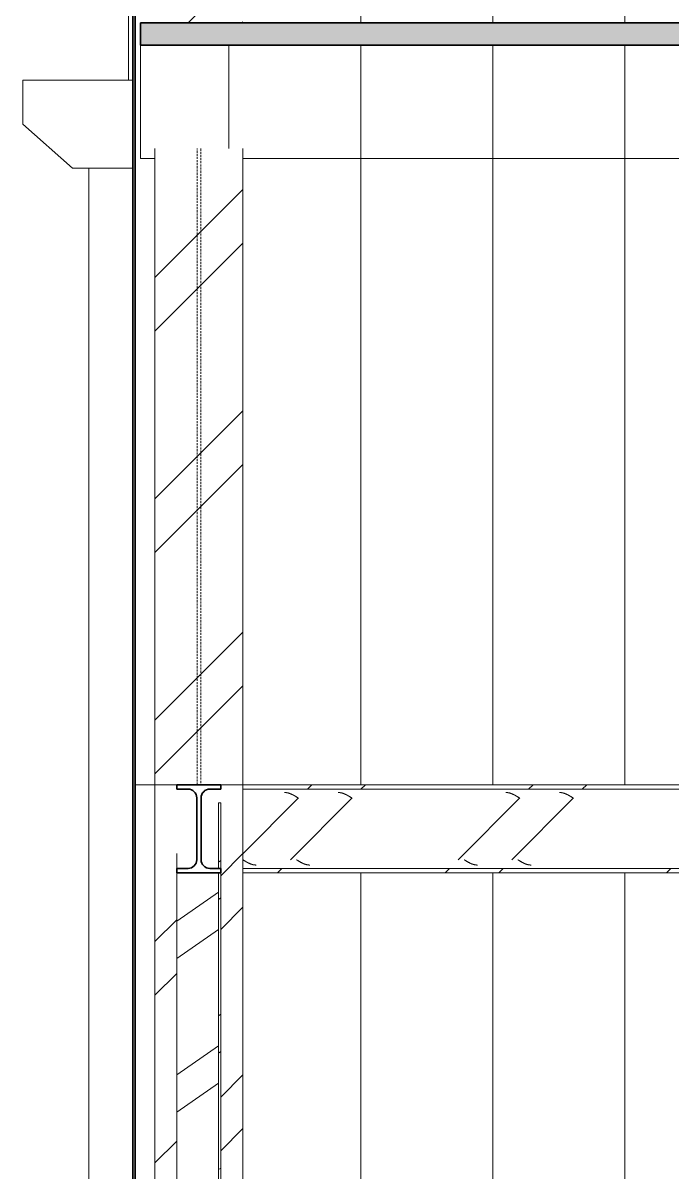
# Model space of a CAD drawing. Header units: centimetres. Extents: x 710 to 12582, y -437 to 1921.
# Drawn here: x 9448.1 to 9595.6, y 649.8 to 910.8 of the extents above; entities that cross this region are included whole.
import ezdxf

# ---------------------------------------------------------------- set-up
doc = ezdxf.new("R2010")
doc.units = ezdxf.units.CM
doc.linetypes.add('Oculto', pattern=[0.714375, 0.47625, -0.238125])
for name, color, linetype, lineweight in [('A-CLNG', 7, 'Continuous', 9), ('A-GENM', 7, 'Continuous', 9), ('A-ROOF', 7, 'Continuous', 9), ('A-ROOF-PATT', 7, 'Continuous', 35), ('A-WALL', 7, 'Continuous', 9), ('A-WALL-PATT', 7, 'Continuous', 35), ('S-BEAM', 7, 'Continuous', 9), ('S-COLS', 7, 'Continuous', 9)]:
    doc.layers.add(name, color=color, linetype=linetype, lineweight=lineweight)
pattern_1 = [(45, (-4995.467, 712), (-25.14472, 25.14472), []), (45, (-4995.467, 750.1), (-25.14472, 25.14472), [])]

# ---------------------------------------------------------------- blocks, each defined once
blk = doc.blocks.new('UC-Perfil universal-Pilar - 200 x 200-V20-Sección 5')
at = {"layer": 'S-COLS', "true_color": 0xc0c0c0}
h = blk.add_hatch(dxfattribs=at)
h.set_pattern_fill('FP_11', color=9, style=0, pattern_type=2)
h.set_pattern_definition(pattern_1)
h.paths.add_polyline_path([(-10332.24, 94), (-10332.24, 882.3), (-10352.24, 882.3), (-10352.24, 94)])
h.paths.add_polyline_path([(-10337.24, 105.82), (-10337.74, 105.82), (-10337.74, 113.1), (-10347.24, 113.1), (-10347.24, 366.54), (-10342.74, 366.54), (-10342.74, 375.88), (-10343.32, 377.28), (-10344.72, 377.86), (-10347.24, 377.86), (-10347.24, 378.86), (-10337.24, 378.86), (-10337.24, 377.86), (-10339.76, 377.86), (-10341.16, 377.28), (-10341.74, 375.88), (-10341.74, 366.54), (-10337.77, 366.54), (-10337.77, 373.81), (-10337.27, 373.81), (-10337.24, 125.57)])
h.paths.add_polyline_path([(-10337.27, 411.2), (-10337.74, 411.2), (-10337.74, 418.03), (-10347.24, 418.03), (-10347.27, 722.16), (-10342.74, 722.16), (-10342.74, 734.81), (-10343.32, 736.21), (-10344.72, 736.79), (-10347.24, 736.79), (-10347.24, 737.79), (-10337.24, 737.79), (-10337.27, 736.79), (-10339.76, 736.79), (-10341.16, 736.21), (-10341.74, 734.81), (-10341.74, 722.16), (-10337.77, 722.16), (-10337.77, 733.69), (-10337.27, 733.69), (-10337.24, 411.2)])
h.paths.add_polyline_path([(-10332.24, 910.84), (-10332.24, 933.53), (-10352.24, 933.53), (-10352.24, 910.84)])
at = {"layer": 'S-COLS'}
for p, q in [((-10352.24, 882.3), (-10352.24, 94)), ((-10332.24, 882.3), (-10332.24, 94))]:
    blk.add_line(p, q, dxfattribs=at)
at = {"layer": 'S-COLS', "linetype": 'Oculto'}
for p, q in [((-10342.63, 737.79), (-10342.63, 882.3)), ((-10341.84, 882.3), (-10341.84, 737.79))]:
    blk.add_line(p, q, dxfattribs=at)
blk = doc.blocks.new('M_W Shapes - 150 x 200-V30-Sección 5')
at = {"layer": 'S-BEAM', "true_color": 0xc0c0c0}
h = blk.add_hatch(dxfattribs=at)
h.set_pattern_fill('FP_11', color=9, style=0, pattern_type=2)
h.set_pattern_definition(pattern_1)
h.paths.add_polyline_path([(-10337.24, 717.79), (-10337.24, 718.79), (-10339.76, 718.79), (-10341.16, 719.37), (-10341.74, 720.77), (-10341.74, 734.81), (-10341.16, 736.21), (-10339.76, 736.79), (-10337.24, 736.79), (-10337.24, 737.79), (-10347.24, 737.79), (-10347.24, 736.79), (-10344.72, 736.79), (-10343.32, 736.21), (-10342.74, 734.81), (-10342.74, 720.77), (-10343.32, 719.37), (-10344.72, 718.79), (-10347.24, 718.79), (-10347.24, 717.79), (-10337.41, 717.79)])
at = {"layer": 'S-BEAM', "lineweight": 35}
for p, q in [((-10337.24, 737.79), (-10347.24, 737.79)), ((-10347.24, 737.79), (-10347.24, 736.79)), ((-10347.24, 736.79), (-10344.72, 736.79)), ((-10339.76, 736.79), (-10337.24, 736.79)), ((-10337.24, 736.79), (-10337.24, 737.79)), ((-10342.74, 734.81), (-10342.74, 720.77)), ((-10341.74, 720.77), (-10341.74, 734.81)), ((-10344.72, 718.79), (-10347.24, 718.79)), ((-10347.24, 718.79), (-10347.24, 717.79)), ((-10337.24, 718.79), (-10339.76, 718.79)), ((-10337.24, 717.79), (-10337.24, 718.79)), ((-10347.24, 717.79), (-10337.24, 717.79))]:
    blk.add_line(p, q, dxfattribs=at)
for centre, start, end in [((-10344.72, 734.81), 0, 90), ((-10339.76, 734.81), 90, 180), ((-10344.72, 720.77), 270, 0), ((-10339.76, 720.77), 180, 270)]:
    blk.add_arc(centre, 1.98, start, end, dxfattribs=at)
blk = doc.blocks.new('FP_32-Sección 5')
at = {"layer": 'S-BEAM', "color": 9, "true_color": 0xc0c0c0}
for p, q in [((-10322.79, 736.04), (-10322.75, 736.04)), ((-10322.75, 736.04), (-10322.7, 736.04)), ((-10322.7, 736.04), (-10322.65, 736.03)), ((-10322.65, 736.03), (-10322.6, 736.03)), ((-10322.6, 736.03), (-10322.55, 736.03)), ((-10322.55, 736.03), (-10322.5, 736.02)), ((-10322.5, 736.02), (-10322.45, 736.02)), ((-10322.45, 736.02), (-10322.4, 736.01)), ((-10322.4, 736.01), (-10322.36, 736)), ((-10322.36, 736), (-10322.31, 735.99)), ((-10322.31, 735.99), (-10322.26, 735.99)), ((-10322.26, 735.99), (-10322.21, 735.98)), ((-10322.21, 735.98), (-10322.16, 735.97)), ((-10322.16, 735.97), (-10322.11, 735.96)), ((-10322.11, 735.96), (-10322.06, 735.95)), ((-10322.06, 735.95), (-10322.02, 735.93)), ((-10322.02, 735.93), (-10321.97, 735.92)), ((-10321.97, 735.92), (-10321.92, 735.91)), ((-10321.92, 735.91), (-10321.87, 735.89)), ((-10321.87, 735.89), (-10321.82, 735.88)), ((-10321.82, 735.88), (-10321.77, 735.86)), ((-10321.77, 735.86), (-10321.72, 735.85)), ((-10321.72, 735.85), (-10321.68, 735.83)), ((-10321.68, 735.83), (-10321.63, 735.81)), ((-10321.63, 735.81), (-10321.58, 735.8)), ((-10321.58, 735.8), (-10321.53, 735.78)), ((-10321.53, 735.78), (-10321.48, 735.76)), ((-10321.48, 735.76), (-10321.43, 735.74)), ((-10321.43, 735.74), (-10321.38, 735.72)), ((-10321.38, 735.72), (-10321.34, 735.7)), ((-10321.34, 735.7), (-10321.29, 735.68)), ((-10321.29, 735.68), (-10321.24, 735.66)), ((-10321.24, 735.66), (-10321.19, 735.64)), ((-10321.19, 735.64), (-10321.14, 735.61)), ((-10321.14, 735.61), (-10321.09, 735.59)), ((-10321.09, 735.59), (-10321.04, 735.57)), ((-10321.04, 735.57), (-10321, 735.54)), ((-10321, 735.54), (-10320.95, 735.52)), ((-10320.95, 735.52), (-10320.9, 735.49)), ((-10320.9, 735.49), (-10320.85, 735.47)), ((-10320.85, 735.47), (-10320.8, 735.44)), ((-10320.8, 735.44), (-10320.75, 735.42)), ((-10320.75, 735.42), (-10320.7, 735.39)), ((-10320.7, 735.39), (-10320.66, 735.36)), ((-10320.66, 735.36), (-10320.61, 735.34)), ((-10320.61, 735.34), (-10320.56, 735.31)), ((-10320.56, 735.31), (-10320.51, 735.28)), ((-10320.51, 735.28), (-10320.46, 735.25)), ((-10320.46, 735.25), (-10320.41, 735.22)), ((-10320.41, 735.22), (-10320.36, 735.2)), ((-10320.36, 735.2), (-10320.32, 735.17)), ((-10320.32, 735.17), (-10320.27, 735.14)), ((-10320.27, 735.14), (-10320.22, 735.11)), ((-10320.22, 735.11), (-10320.17, 735.08)), ((-10320.17, 735.08), (-10320.12, 735.05)), ((-10320.12, 735.05), (-10320.07, 735.02)), ((-10320.07, 735.02), (-10320.02, 734.99)), ((-10320.02, 734.99), (-10319.98, 734.96)), ((-10319.98, 734.96), (-10319.93, 734.93)), ((-10319.93, 734.93), (-10319.88, 734.9)), ((-10319.88, 734.9), (-10319.83, 734.87)), ((-10319.83, 734.87), (-10319.78, 734.84)), ((-10319.78, 734.84), (-10319.73, 734.81)), ((-10310.6, 736.04), (-10310.56, 736.04)), ((-10310.56, 736.04), (-10310.51, 736.04)), ((-10310.51, 736.04), (-10310.46, 736.03)), ((-10310.46, 736.03), (-10310.41, 736.03)), ((-10310.41, 736.03), (-10310.36, 736.03)), ((-10310.36, 736.03), (-10310.31, 736.02)), ((-10310.31, 736.02), (-10310.26, 736.02)), ((-10310.26, 736.02), (-10310.22, 736.01)), ((-10310.22, 736.01), (-10310.17, 736)), ((-10310.17, 736), (-10310.12, 735.99)), ((-10310.12, 735.99), (-10310.07, 735.99)), ((-10310.07, 735.99), (-10310.02, 735.98)), ((-10310.02, 735.98), (-10309.97, 735.97)), ((-10309.97, 735.97), (-10309.92, 735.96)), ((-10309.92, 735.96), (-10309.88, 735.95)), ((-10309.88, 735.95), (-10309.83, 735.93)), ((-10309.83, 735.93), (-10309.78, 735.92)), ((-10309.78, 735.92), (-10309.73, 735.91)), ((-10309.73, 735.91), (-10309.68, 735.89)), ((-10309.68, 735.89), (-10309.63, 735.88)), ((-10309.63, 735.88), (-10309.58, 735.86)), ((-10309.58, 735.86), (-10309.54, 735.85)), ((-10309.54, 735.85), (-10309.49, 735.83)), ((-10309.49, 735.83), (-10309.44, 735.81)), ((-10309.44, 735.81), (-10309.39, 735.8)), ((-10309.39, 735.8), (-10309.34, 735.78)), ((-10309.34, 735.78), (-10309.29, 735.76)), ((-10309.29, 735.76), (-10309.24, 735.74)), ((-10309.24, 735.74), (-10309.2, 735.72)), ((-10309.2, 735.72), (-10309.15, 735.7)), ((-10309.15, 735.7), (-10309.1, 735.68)), ((-10309.1, 735.68), (-10309.05, 735.66)), ((-10309.05, 735.66), (-10309, 735.64)), ((-10309, 735.64), (-10308.95, 735.61)), ((-10308.95, 735.61), (-10308.9, 735.59)), ((-10308.9, 735.59), (-10308.85, 735.57)), ((-10308.85, 735.57), (-10308.81, 735.54)), ((-10308.81, 735.54), (-10308.76, 735.52)), ((-10308.76, 735.52), (-10308.71, 735.49)), ((-10308.71, 735.49), (-10308.66, 735.47)), ((-10308.66, 735.47), (-10308.61, 735.44)), ((-10308.61, 735.44), (-10308.56, 735.42)), ((-10308.56, 735.42), (-10308.51, 735.39)), ((-10308.51, 735.39), (-10308.47, 735.36)), ((-10308.47, 735.36), (-10308.42, 735.34)), ((-10308.42, 735.34), (-10308.37, 735.31)), ((-10308.37, 735.31), (-10308.32, 735.28)), ((-10308.32, 735.28), (-10308.27, 735.25)), ((-10308.27, 735.25), (-10308.22, 735.22)), ((-10308.22, 735.22), (-10308.17, 735.2)), ((-10308.17, 735.2), (-10308.13, 735.17)), ((-10308.13, 735.17), (-10308.08, 735.14)), ((-10308.08, 735.14), (-10308.03, 735.11)), ((-10308.03, 735.11), (-10307.98, 735.08)), ((-10307.98, 735.08), (-10307.93, 735.05)), ((-10307.93, 735.05), (-10307.88, 735.02)), ((-10307.88, 735.02), (-10307.83, 734.99)), ((-10307.83, 734.99), (-10307.79, 734.96)), ((-10307.79, 734.96), (-10307.74, 734.93)), ((-10307.74, 734.93), (-10307.69, 734.9)), ((-10307.69, 734.9), (-10307.64, 734.87)), ((-10307.64, 734.87), (-10307.59, 734.84)), ((-10307.59, 734.84), (-10307.54, 734.81)), ((-10272.5, 736.04), (-10272.46, 736.04)), ((-10272.46, 736.04), (-10272.41, 736.04)), ((-10272.41, 736.04), (-10272.36, 736.03)), ((-10272.36, 736.03), (-10272.31, 736.03)), ((-10272.31, 736.03), (-10272.26, 736.03)), ((-10272.26, 736.03), (-10272.21, 736.02)), ((-10272.21, 736.02), (-10272.16, 736.02)), ((-10272.16, 736.02), (-10272.12, 736.01)), ((-10272.12, 736.01), (-10272.07, 736)), ((-10272.07, 736), (-10272.02, 735.99)), ((-10272.02, 735.99), (-10271.97, 735.99)), ((-10271.97, 735.99), (-10271.92, 735.98)), ((-10271.92, 735.98), (-10271.87, 735.97)), ((-10271.87, 735.97), (-10271.82, 735.96)), ((-10271.82, 735.96), (-10271.78, 735.95)), ((-10271.78, 735.95), (-10271.73, 735.93)), ((-10271.73, 735.93), (-10271.68, 735.92)), ((-10271.68, 735.92), (-10271.63, 735.91)), ((-10271.63, 735.91), (-10271.58, 735.89)), ((-10271.58, 735.89), (-10271.53, 735.88)), ((-10271.53, 735.88), (-10271.48, 735.86)), ((-10271.48, 735.86), (-10271.44, 735.85)), ((-10271.44, 735.85), (-10271.39, 735.83)), ((-10271.39, 735.83), (-10271.34, 735.81)), ((-10271.34, 735.81), (-10271.29, 735.8)), ((-10271.29, 735.8), (-10271.24, 735.78)), ((-10271.24, 735.78), (-10271.19, 735.76)), ((-10271.19, 735.76), (-10271.14, 735.74)), ((-10271.14, 735.74), (-10271.1, 735.72)), ((-10271.1, 735.72), (-10271.05, 735.7)), ((-10271.05, 735.7), (-10271, 735.68)), ((-10271, 735.68), (-10270.95, 735.66)), ((-10270.95, 735.66), (-10270.9, 735.64)), ((-10270.9, 735.64), (-10270.85, 735.61)), ((-10270.85, 735.61), (-10270.8, 735.59)), ((-10270.8, 735.59), (-10270.75, 735.57)), ((-10270.75, 735.57), (-10270.71, 735.54)), ((-10270.71, 735.54), (-10270.66, 735.52)), ((-10270.66, 735.52), (-10270.61, 735.49)), ((-10270.61, 735.49), (-10270.56, 735.47)), ((-10270.56, 735.47), (-10270.51, 735.44)), ((-10270.51, 735.44), (-10270.46, 735.42)), ((-10270.46, 735.42), (-10270.41, 735.39)), ((-10270.41, 735.39), (-10270.37, 735.36)), ((-10270.37, 735.36), (-10270.32, 735.34)), ((-10270.32, 735.34), (-10270.27, 735.31)), ((-10270.27, 735.31), (-10270.22, 735.28)), ((-10270.22, 735.28), (-10270.17, 735.25)), ((-10270.17, 735.25), (-10270.12, 735.22)), ((-10270.12, 735.22), (-10270.07, 735.2)), ((-10270.07, 735.2), (-10270.03, 735.17)), ((-10270.03, 735.17), (-10269.98, 735.14)), ((-10269.98, 735.14), (-10269.93, 735.11)), ((-10269.93, 735.11), (-10269.88, 735.08)), ((-10269.88, 735.08), (-10269.83, 735.05)), ((-10269.83, 735.05), (-10269.78, 735.02)), ((-10269.78, 735.02), (-10269.73, 734.99)), ((-10269.73, 734.99), (-10269.69, 734.96)), ((-10269.69, 734.96), (-10269.64, 734.93)), ((-10269.64, 734.93), (-10269.59, 734.9)), ((-10269.59, 734.9), (-10269.54, 734.87)), ((-10269.54, 734.87), (-10269.49, 734.84)), ((-10269.49, 734.84), (-10269.44, 734.81)), ((-10260.31, 736.04), (-10260.27, 736.04)), ((-10260.27, 736.04), (-10260.22, 736.04)), ((-10260.22, 736.04), (-10260.17, 736.03)), ((-10260.17, 736.03), (-10260.12, 736.03)), ((-10260.12, 736.03), (-10260.07, 736.03)), ((-10260.07, 736.03), (-10260.02, 736.02)), ((-10260.02, 736.02), (-10259.97, 736.02)), ((-10259.97, 736.02), (-10259.93, 736.01)), ((-10259.93, 736.01), (-10259.88, 736)), ((-10259.88, 736), (-10259.83, 735.99)), ((-10259.83, 735.99), (-10259.78, 735.99)), ((-10259.78, 735.99), (-10259.73, 735.98)), ((-10259.73, 735.98), (-10259.68, 735.97)), ((-10259.68, 735.97), (-10259.63, 735.96)), ((-10259.63, 735.96), (-10259.59, 735.95)), ((-10259.59, 735.95), (-10259.54, 735.93)), ((-10259.54, 735.93), (-10259.49, 735.92)), ((-10259.49, 735.92), (-10259.44, 735.91)), ((-10259.44, 735.91), (-10259.39, 735.89)), ((-10259.39, 735.89), (-10259.34, 735.88)), ((-10259.34, 735.88), (-10259.29, 735.86)), ((-10259.29, 735.86), (-10259.25, 735.85)), ((-10259.25, 735.85), (-10259.2, 735.83)), ((-10259.2, 735.83), (-10259.15, 735.81)), ((-10259.15, 735.81), (-10259.1, 735.8)), ((-10259.1, 735.8), (-10259.05, 735.78)), ((-10259.05, 735.78), (-10259, 735.76)), ((-10259, 735.76), (-10258.95, 735.74)), ((-10258.95, 735.74), (-10258.91, 735.72)), ((-10258.91, 735.72), (-10258.86, 735.7)), ((-10258.86, 735.7), (-10258.81, 735.68)), ((-10258.81, 735.68), (-10258.76, 735.66)), ((-10258.76, 735.66), (-10258.71, 735.64)), ((-10258.71, 735.64), (-10258.66, 735.61)), ((-10258.66, 735.61), (-10258.61, 735.59)), ((-10258.61, 735.59), (-10258.57, 735.57)), ((-10258.57, 735.57), (-10258.52, 735.54)), ((-10258.52, 735.54), (-10258.47, 735.52)), ((-10258.47, 735.52), (-10258.42, 735.49)), ((-10258.42, 735.49), (-10258.37, 735.47)), ((-10258.37, 735.47), (-10258.32, 735.44)), ((-10258.32, 735.44), (-10258.27, 735.42)), ((-10258.27, 735.42), (-10258.23, 735.39)), ((-10258.23, 735.39), (-10258.18, 735.36)), ((-10258.18, 735.36), (-10258.13, 735.34)), ((-10258.13, 735.34), (-10258.08, 735.31)), ((-10258.08, 735.31), (-10258.03, 735.28)), ((-10258.03, 735.28), (-10257.98, 735.25)), ((-10257.98, 735.25), (-10257.93, 735.22)), ((-10257.93, 735.22), (-10257.89, 735.2)), ((-10257.89, 735.2), (-10257.84, 735.17)), ((-10257.84, 735.17), (-10257.79, 735.14)), ((-10257.79, 735.14), (-10257.74, 735.11)), ((-10257.74, 735.11), (-10257.69, 735.08)), ((-10257.69, 735.08), (-10257.64, 735.05)), ((-10257.64, 735.05), (-10257.59, 735.02)), ((-10257.59, 735.02), (-10257.54, 734.99)), ((-10257.54, 734.99), (-10257.5, 734.96)), ((-10257.5, 734.96), (-10257.45, 734.93)), ((-10257.45, 734.93), (-10257.4, 734.9)), ((-10257.4, 734.9), (-10257.35, 734.87)), ((-10257.35, 734.87), (-10257.3, 734.84)), ((-10257.3, 734.84), (-10257.25, 734.81))]:
    blk.add_line(p, q, dxfattribs=at)
blk = doc.blocks.new('FP_33-Sección 5')
at = {"layer": 'S-BEAM', "color": 9, "true_color": 0xc0c0c0}
for p, q in [((-10332.23, 720.73), (-10332.18, 720.7)), ((-10332.18, 720.7), (-10332.14, 720.67)), ((-10332.14, 720.67), (-10332.09, 720.64)), ((-10332.09, 720.64), (-10332.04, 720.61)), ((-10332.04, 720.61), (-10331.99, 720.58)), ((-10331.99, 720.58), (-10331.94, 720.55)), ((-10331.94, 720.55), (-10331.89, 720.52)), ((-10331.89, 720.52), (-10331.84, 720.49)), ((-10331.84, 720.49), (-10331.8, 720.47)), ((-10331.8, 720.47), (-10331.75, 720.44)), ((-10320.1, 720.77), (-10320.05, 720.74)), ((-10320.05, 720.74), (-10320.01, 720.71)), ((-10320.01, 720.71), (-10319.96, 720.68)), ((-10319.96, 720.68), (-10319.91, 720.65)), ((-10319.91, 720.65), (-10319.86, 720.62)), ((-10319.86, 720.62), (-10319.81, 720.59)), ((-10319.81, 720.59), (-10319.76, 720.56)), ((-10319.76, 720.56), (-10319.71, 720.53)), ((-10319.71, 720.53), (-10319.67, 720.5)), ((-10319.67, 720.5), (-10319.62, 720.47)), ((-10319.62, 720.47), (-10319.57, 720.44)), ((-10282, 720.77), (-10281.95, 720.74)), ((-10281.95, 720.74), (-10281.91, 720.71)), ((-10281.91, 720.71), (-10281.86, 720.68)), ((-10281.86, 720.68), (-10281.81, 720.65)), ((-10281.81, 720.65), (-10281.76, 720.62)), ((-10281.76, 720.62), (-10281.71, 720.59)), ((-10281.71, 720.59), (-10281.66, 720.56)), ((-10281.66, 720.56), (-10281.61, 720.53)), ((-10281.61, 720.53), (-10281.57, 720.5)), ((-10281.57, 720.5), (-10281.52, 720.47)), ((-10281.52, 720.47), (-10281.47, 720.44)), ((-10269.81, 720.77), (-10269.77, 720.74)), ((-10269.77, 720.74), (-10269.72, 720.71)), ((-10269.72, 720.71), (-10269.67, 720.68)), ((-10269.67, 720.68), (-10269.62, 720.65)), ((-10269.62, 720.65), (-10269.57, 720.62)), ((-10269.57, 720.62), (-10269.52, 720.59)), ((-10269.52, 720.59), (-10269.47, 720.56)), ((-10269.47, 720.56), (-10269.42, 720.53)), ((-10269.42, 720.53), (-10269.38, 720.5)), ((-10269.38, 720.5), (-10269.33, 720.47)), ((-10269.33, 720.47), (-10269.28, 720.44)), ((-10331.75, 720.44), (-10331.7, 720.41)), ((-10331.7, 720.41), (-10331.65, 720.38)), ((-10331.65, 720.38), (-10331.6, 720.35)), ((-10331.6, 720.35), (-10331.55, 720.32)), ((-10331.55, 720.32), (-10331.51, 720.3)), ((-10331.51, 720.3), (-10331.46, 720.27)), ((-10331.46, 720.27), (-10331.41, 720.24)), ((-10331.41, 720.24), (-10331.36, 720.21)), ((-10331.36, 720.21), (-10331.31, 720.19)), ((-10331.31, 720.19), (-10331.26, 720.16)), ((-10331.26, 720.16), (-10331.22, 720.13)), ((-10331.22, 720.13), (-10331.17, 720.11)), ((-10331.17, 720.11), (-10331.12, 720.08)), ((-10331.12, 720.08), (-10331.07, 720.06)), ((-10331.07, 720.06), (-10331.02, 720.04)), ((-10331.02, 720.04), (-10330.97, 720.01)), ((-10330.97, 720.01), (-10330.92, 719.99)), ((-10330.92, 719.99), (-10330.88, 719.96)), ((-10330.88, 719.96), (-10330.83, 719.94)), ((-10330.83, 719.94), (-10330.78, 719.92)), ((-10330.78, 719.92), (-10330.73, 719.9)), ((-10330.73, 719.9), (-10330.68, 719.88)), ((-10330.68, 719.88), (-10330.63, 719.86)), ((-10330.63, 719.86), (-10330.59, 719.84)), ((-10330.59, 719.84), (-10330.54, 719.82)), ((-10330.54, 719.82), (-10330.49, 719.8)), ((-10330.49, 719.8), (-10330.44, 719.78)), ((-10330.44, 719.78), (-10330.39, 719.76)), ((-10330.39, 719.76), (-10330.34, 719.75)), ((-10330.34, 719.75), (-10330.3, 719.73)), ((-10330.3, 719.73), (-10330.25, 719.72)), ((-10330.25, 719.72), (-10330.2, 719.7)), ((-10330.2, 719.7), (-10330.15, 719.69)), ((-10330.15, 719.69), (-10330.1, 719.67)), ((-10330.1, 719.67), (-10330.05, 719.66)), ((-10330.05, 719.66), (-10330.01, 719.65)), ((-10330.01, 719.65), (-10329.96, 719.63)), ((-10329.96, 719.63), (-10329.91, 719.62)), ((-10329.91, 719.62), (-10329.86, 719.61)), ((-10329.86, 719.61), (-10329.81, 719.6)), ((-10329.81, 719.6), (-10329.76, 719.59)), ((-10329.76, 719.59), (-10329.71, 719.59)), ((-10329.71, 719.59), (-10329.67, 719.58)), ((-10329.67, 719.58), (-10329.62, 719.57)), ((-10329.62, 719.57), (-10329.57, 719.57)), ((-10329.57, 719.57), (-10329.52, 719.56)), ((-10329.52, 719.56), (-10329.47, 719.56)), ((-10329.47, 719.56), (-10329.42, 719.55)), ((-10329.42, 719.55), (-10329.38, 719.55)), ((-10329.38, 719.55), (-10329.33, 719.55)), ((-10329.33, 719.55), (-10329.28, 719.54)), ((-10329.28, 719.54), (-10329.23, 719.54)), ((-10319.57, 720.44), (-10319.52, 720.41)), ((-10319.52, 720.41), (-10319.47, 720.39)), ((-10319.47, 720.39), (-10319.42, 720.36)), ((-10319.42, 720.36), (-10319.37, 720.33)), ((-10319.37, 720.33), (-10319.33, 720.3)), ((-10319.33, 720.3), (-10319.28, 720.27)), ((-10319.28, 720.27), (-10319.23, 720.25)), ((-10319.23, 720.25), (-10319.18, 720.22)), ((-10319.18, 720.22), (-10319.13, 720.19)), ((-10319.13, 720.19), (-10319.08, 720.16)), ((-10319.08, 720.16), (-10319.03, 720.14)), ((-10319.03, 720.14), (-10318.99, 720.11)), ((-10318.99, 720.11), (-10318.94, 720.09)), ((-10318.94, 720.09), (-10318.89, 720.06)), ((-10318.89, 720.06), (-10318.84, 720.04)), ((-10318.84, 720.04), (-10318.79, 720.01)), ((-10318.79, 720.01), (-10318.74, 719.99)), ((-10318.74, 719.99), (-10318.69, 719.97)), ((-10318.69, 719.97), (-10318.65, 719.95)), ((-10318.65, 719.95), (-10318.6, 719.92)), ((-10318.6, 719.92), (-10318.55, 719.9)), ((-10318.55, 719.9), (-10318.5, 719.88)), ((-10318.5, 719.88), (-10318.45, 719.86)), ((-10318.45, 719.86), (-10318.4, 719.84)), ((-10318.4, 719.84), (-10318.35, 719.82)), ((-10318.35, 719.82), (-10318.3, 719.8)), ((-10318.3, 719.8), (-10318.26, 719.78)), ((-10318.26, 719.78), (-10318.21, 719.77)), ((-10318.21, 719.77), (-10318.16, 719.75)), ((-10318.16, 719.75), (-10318.11, 719.73)), ((-10318.11, 719.73), (-10318.06, 719.72)), ((-10318.06, 719.72), (-10318.01, 719.7)), ((-10318.01, 719.7), (-10317.96, 719.69)), ((-10317.96, 719.69), (-10317.92, 719.67)), ((-10317.92, 719.67), (-10317.87, 719.66)), ((-10317.87, 719.66), (-10317.82, 719.65)), ((-10317.82, 719.65), (-10317.77, 719.64)), ((-10317.77, 719.64), (-10317.72, 719.62)), ((-10317.72, 719.62), (-10317.67, 719.61)), ((-10317.67, 719.61), (-10317.62, 719.6)), ((-10317.62, 719.6), (-10317.58, 719.59)), ((-10317.58, 719.59), (-10317.53, 719.59)), ((-10317.53, 719.59), (-10317.48, 719.58)), ((-10317.48, 719.58), (-10317.43, 719.57)), ((-10317.43, 719.57), (-10317.38, 719.57)), ((-10317.38, 719.57), (-10317.33, 719.56)), ((-10317.33, 719.56), (-10317.28, 719.56)), ((-10317.28, 719.56), (-10317.24, 719.55)), ((-10317.24, 719.55), (-10317.19, 719.55)), ((-10317.19, 719.55), (-10317.14, 719.55)), ((-10317.14, 719.55), (-10317.09, 719.54)), ((-10317.09, 719.54), (-10317.04, 719.54)), ((-10281.47, 720.44), (-10281.42, 720.41)), ((-10281.42, 720.41), (-10281.37, 720.39)), ((-10281.37, 720.39), (-10281.32, 720.36)), ((-10281.32, 720.36), (-10281.27, 720.33)), ((-10281.27, 720.33), (-10281.23, 720.3)), ((-10281.23, 720.3), (-10281.18, 720.27)), ((-10281.18, 720.27), (-10281.13, 720.25)), ((-10281.13, 720.25), (-10281.08, 720.22)), ((-10281.08, 720.22), (-10281.03, 720.19)), ((-10281.03, 720.19), (-10280.98, 720.16)), ((-10280.98, 720.16), (-10280.93, 720.14)), ((-10280.93, 720.14), (-10280.89, 720.11)), ((-10280.89, 720.11), (-10280.84, 720.09)), ((-10280.84, 720.09), (-10280.79, 720.06)), ((-10280.79, 720.06), (-10280.74, 720.04)), ((-10280.74, 720.04), (-10280.69, 720.01)), ((-10280.69, 720.01), (-10280.64, 719.99)), ((-10280.64, 719.99), (-10280.59, 719.97)), ((-10280.59, 719.97), (-10280.55, 719.95)), ((-10280.55, 719.95), (-10280.5, 719.92)), ((-10280.5, 719.92), (-10280.45, 719.9)), ((-10280.45, 719.9), (-10280.4, 719.88)), ((-10280.4, 719.88), (-10280.35, 719.86)), ((-10280.35, 719.86), (-10280.3, 719.84)), ((-10280.3, 719.84), (-10280.25, 719.82)), ((-10280.25, 719.82), (-10280.2, 719.8)), ((-10280.2, 719.8), (-10280.16, 719.78)), ((-10280.16, 719.78), (-10280.11, 719.77)), ((-10280.11, 719.77), (-10280.06, 719.75)), ((-10280.06, 719.75), (-10280.01, 719.73)), ((-10280.01, 719.73), (-10279.96, 719.72)), ((-10279.96, 719.72), (-10279.91, 719.7)), ((-10279.91, 719.7), (-10279.86, 719.69)), ((-10279.86, 719.69), (-10279.82, 719.67)), ((-10279.82, 719.67), (-10279.77, 719.66)), ((-10279.77, 719.66), (-10279.72, 719.65)), ((-10279.72, 719.65), (-10279.67, 719.64)), ((-10279.67, 719.64), (-10279.62, 719.62)), ((-10279.62, 719.62), (-10279.57, 719.61)), ((-10279.57, 719.61), (-10279.52, 719.6)), ((-10279.52, 719.6), (-10279.48, 719.59)), ((-10279.48, 719.59), (-10279.43, 719.59)), ((-10279.43, 719.59), (-10279.38, 719.58)), ((-10279.38, 719.58), (-10279.33, 719.57)), ((-10279.33, 719.57), (-10279.28, 719.57)), ((-10279.28, 719.57), (-10279.23, 719.56)), ((-10279.23, 719.56), (-10279.18, 719.56)), ((-10279.18, 719.56), (-10279.14, 719.55)), ((-10279.14, 719.55), (-10279.09, 719.55)), ((-10279.09, 719.55), (-10279.04, 719.55)), ((-10279.04, 719.55), (-10278.99, 719.54)), ((-10278.99, 719.54), (-10278.94, 719.54)), ((-10269.28, 720.44), (-10269.23, 720.41)), ((-10269.23, 720.41), (-10269.18, 720.39)), ((-10269.18, 720.39), (-10269.13, 720.36)), ((-10269.13, 720.36), (-10269.08, 720.33)), ((-10269.08, 720.33), (-10269.04, 720.3)), ((-10269.04, 720.3), (-10268.99, 720.27)), ((-10268.99, 720.27), (-10268.94, 720.25)), ((-10268.94, 720.25), (-10268.89, 720.22)), ((-10268.89, 720.22), (-10268.84, 720.19)), ((-10268.84, 720.19), (-10268.79, 720.16)), ((-10268.79, 720.16), (-10268.74, 720.14)), ((-10268.74, 720.14), (-10268.7, 720.11)), ((-10268.7, 720.11), (-10268.65, 720.09)), ((-10268.65, 720.09), (-10268.6, 720.06)), ((-10268.6, 720.06), (-10268.55, 720.04)), ((-10268.55, 720.04), (-10268.5, 720.01)), ((-10268.5, 720.01), (-10268.45, 719.99)), ((-10268.45, 719.99), (-10268.4, 719.97)), ((-10268.4, 719.97), (-10268.36, 719.95)), ((-10268.36, 719.95), (-10268.31, 719.92)), ((-10268.31, 719.92), (-10268.26, 719.9)), ((-10268.26, 719.9), (-10268.21, 719.88)), ((-10268.21, 719.88), (-10268.16, 719.86)), ((-10268.16, 719.86), (-10268.11, 719.84)), ((-10268.11, 719.84), (-10268.06, 719.82)), ((-10268.06, 719.82), (-10268.02, 719.8)), ((-10268.02, 719.8), (-10267.97, 719.78)), ((-10267.97, 719.78), (-10267.92, 719.77)), ((-10267.92, 719.77), (-10267.87, 719.75)), ((-10267.87, 719.75), (-10267.82, 719.73)), ((-10267.82, 719.73), (-10267.77, 719.72)), ((-10267.77, 719.72), (-10267.72, 719.7)), ((-10267.72, 719.7), (-10267.68, 719.69)), ((-10267.68, 719.69), (-10267.63, 719.67)), ((-10267.63, 719.67), (-10267.58, 719.66)), ((-10267.58, 719.66), (-10267.53, 719.65)), ((-10267.53, 719.65), (-10267.48, 719.64)), ((-10267.48, 719.64), (-10267.43, 719.62)), ((-10267.43, 719.62), (-10267.38, 719.61)), ((-10267.38, 719.61), (-10267.34, 719.6)), ((-10267.34, 719.6), (-10267.29, 719.59)), ((-10267.29, 719.59), (-10267.24, 719.59)), ((-10267.24, 719.59), (-10267.19, 719.58)), ((-10267.19, 719.58), (-10267.14, 719.57)), ((-10267.14, 719.57), (-10267.09, 719.57)), ((-10267.09, 719.57), (-10267.04, 719.56)), ((-10267.04, 719.56), (-10267, 719.56)), ((-10267, 719.56), (-10266.95, 719.55)), ((-10266.95, 719.55), (-10266.9, 719.55)), ((-10266.9, 719.55), (-10266.85, 719.55)), ((-10266.85, 719.55), (-10266.8, 719.54)), ((-10266.8, 719.54), (-10266.75, 719.54))]:
    blk.add_line(p, q, dxfattribs=at)
blk = doc.blocks.new('M_W Shapes - 150 x 200-V31-Sección 5')
at = {"layer": 'S-BEAM', "true_color": 0xc0c0c0}
h = blk.add_hatch(dxfattribs=at)
h.set_pattern_fill('FP_11', color=9, style=0, pattern_type=2)
h.set_pattern_definition(pattern_1)
h.paths.add_polyline_path([(-9825.3, 736.79), (-9825.3, 737.79), (-10070, 737.79), (-10070, 736.79), (-9827.77, 736.79)])
h.paths.add_polyline_path([(-10332.23, 736.79), (-10080, 736.79), (-10080, 737.79), (-10332.23, 737.79)])
h = blk.add_hatch(dxfattribs=at)
h.set_pattern_fill('FP_11', color=9, style=0, pattern_type=2)
h.set_pattern_definition(pattern_1)
h.paths.add_polyline_path([(-10080, 720.77), (-9825.3, 720.77), (-9825.3, 734.81), (-10070, 734.81), (-10070, 728.79), (-10080, 728.79), (-10080, 734.81), (-10332.23, 734.81), (-10332.23, 720.77), (-10135.92, 720.77)])
h = blk.add_hatch(dxfattribs=at)
h.set_pattern_fill('FP_11', color=9, style=0, pattern_type=2)
h.set_pattern_definition(pattern_1)
h.paths.add_polyline_path([(-9825.3, 717.79), (-9825.3, 718.79), (-10332.23, 718.79), (-10332.23, 717.79), (-9827.77, 717.79)])
at = {"layer": 'S-BEAM'}
for p, q in [((-10332.23, 737.79), (-10080, 737.79)), ((-10332.23, 736.72), (-10332.23, 736.79)), ((-10332.23, 736.79), (-10080, 736.79)), ((-10332.23, 718.79), (-10332.23, 718.86)), ((-10332.23, 718.79), (-9825.3, 718.79)), ((-10332.23, 717.79), (-9825.3, 717.79))]:
    blk.add_line(p, q, dxfattribs=at)
for name in ['FP_32-Sección 5', 'FP_33-Sección 5']:
    blk.add_blockref(name, (0, 0), dxfattribs=at)
blk = doc.blocks.new('RVR_Tensor angular doble L - d_10 mm-1745382-Sección 5')
at = {"layer": 'S-BEAM', "true_color": 0xc0c0c0}
h = blk.add_hatch(dxfattribs=at)
h.set_pattern_fill('FP_18', color=9, style=0, pattern_type=2)
h.set_pattern_definition([(34.786, (-4995.467, 612.28), (-25.14488, 17.46709), []), (34.786, (-4995.467, 638.746), (-25.14488, 17.46709), [])])
h.paths.add_polyline_path([(-10337.77, 519.28), (-10337.27, 519.28), (-10337.27, 565.16), (-10337.74, 565.16), (-10337.77, 544.41)])
h.paths.add_polyline_path([(-10337.27, 640.23), (-10337.27, 717.79), (-10337.77, 717.79), (-10337.77, 640.23)])
h.paths.add_polyline_path([(-10337.77, 718.79), (-10337.27, 718.79), (-10337.27, 733.69), (-10337.77, 733.69), (-10337.77, 725.91)])
h = blk.add_hatch(dxfattribs=at)
h.set_pattern_fill('FP_19', color=9, style=0, pattern_type=2)
h.set_pattern_definition([(34.786, (-4995.467, 605.446), (-25.14488, 17.46709), []), (34.786, (-4995.467, 631.912), (-25.14488, 17.46709), [])])
h.paths.add_polyline_path([(-10347.27, 506.08), (-10337.77, 506.08), (-10337.77, 565.16), (-10347.24, 565.16), (-10347.27, 516.49)])
h.paths.add_polyline_path([(-10347.27, 627.02), (-10337.77, 627.02), (-10337.77, 717.79), (-10347.24, 717.79), (-10347.24, 718.79), (-10344.72, 718.79), (-10343.32, 719.37), (-10342.74, 720.77), (-10342.74, 722.16), (-10347.27, 722.16), (-10347.27, 640.23)])
h.paths.add_polyline_path([(-10339.76, 718.79), (-10337.77, 718.79), (-10337.77, 722.16), (-10341.74, 722.16), (-10341.74, 720.77), (-10341.16, 719.37)])
h = blk.add_hatch(dxfattribs=at)
h.set_pattern_fill('FP_20', color=9, style=0, pattern_type=2)
h.set_pattern_definition([(34.786, (-4995.467, 604.367), (-25.14488, 17.46709), []), (34.786, (-4995.467, 630.833), (-25.14488, 17.46709), [])])
h.paths.add_polyline_path([(-10337.24, 503.99), (-10337.27, 505.38), (-10347.24, 505.38), (-10347.24, 503.99), (-10337.27, 503.99)])
h.paths.add_polyline_path([(-10337.27, 718.79), (-10337.24, 718.79), (-10337.27, 720.07)])
h = blk.add_hatch(dxfattribs=at)
h.set_pattern_fill('FP_11', color=9, style=0, pattern_type=2)
h.set_pattern_definition(pattern_1)
h.paths.add_polyline_path([(-10337.24, 490.09), (-10337.24, 503.99), (-10347.24, 503.99), (-10347.24, 503.3), (-10337.74, 503.3), (-10337.74, 490.09)])
at = {"layer": 'S-BEAM'}
for p, q in [((-10337.27, 733.69), (-10337.77, 733.69)), ((-10337.77, 733.69), (-10337.77, 718.79)), ((-10337.27, 733.69), (-10337.27, 718.79)), ((-10347.27, 722.16), (-10347.27, 627.02)), ((-10337.24, 718.79), (-10337.24, 720.07)), ((-10337.77, 717.79), (-10337.77, 640.23)), ((-10337.27, 717.8), (-10337.27, 640.23)), ((-10337.24, 624.94), (-10337.24, 717.79)), ((-10337.77, 571.76), (-10337.77, 519.28)), ((-10347.27, 566.2), (-10347.27, 506.08)), ((-10337.27, 565.16), (-10337.27, 519.28)), ((-10337.24, 503.99), (-10337.24, 557.51)), ((-10347.24, 505.38), (-10347.24, 503.99))]:
    blk.add_line(p, q, dxfattribs=at)
at = {"layer": 'S-BEAM', "lineweight": 35}
for p, q in [((-10337.27, 519.28), (-10337.77, 519.28)), ((-10337.77, 519.28), (-10337.77, 506.08)), ((-10337.27, 505.38), (-10337.27, 519.28)), ((-10337.77, 506.08), (-10347.27, 506.08)), ((-10347.27, 506.08), (-10347.27, 505.38)), ((-10347.27, 505.38), (-10337.27, 505.38)), ((-10337.24, 503.99), (-10347.24, 503.99)), ((-10347.24, 503.99), (-10347.24, 503.3)), ((-10337.24, 490.09), (-10337.24, 503.99)), ((-10347.24, 503.3), (-10337.74, 503.3)), ((-10337.74, 503.3), (-10337.74, 490.09)), ((-10337.74, 490.09), (-10337.24, 490.09))]:
    blk.add_line(p, q, dxfattribs=at)
blk = doc.blocks.new('PQ_RVR_EST-01_ZZ_ZZ_MO_T_A_rvt-2-Sección 5')
at = {"layer": 'S-BEAM', "lineweight": 9}
for name in ['M_W Shapes - 150 x 200-V30-Sección 5', 'M_W Shapes - 150 x 200-V31-Sección 5', 'RVR_Tensor angular doble L - d_10 mm-1745382-Sección 5']:
    blk.add_blockref(name, (0, 0), dxfattribs=at)
at = {"layer": 'S-COLS', "lineweight": 9}
blk.add_blockref('UC-Perfil universal-Pilar - 200 x 200-V20-Sección 5', (0, 0), dxfattribs=at)
blk = doc.blocks.new('RVR_PQ_Terminación Fachada - RVR_PQ_Terminación Fachada-1834221-Sección 5')
at = {"layer": 'A-GENM', "color": 8, "true_color": 0x808080}
blk.add_line((-10358.23, 938.29), (-10358.23, 897.86), dxfattribs=at)
blk = doc.blocks.new('RVR-PQ-Canal ALL-Basado en cara - 100 x 250-1831097-Sección 5')
at = {"layer": 'A-GENM', "color": 8, "true_color": 0x808080}
for p, q in [((-10357.23, 897.86), (-10382.23, 897.86)), ((-10382.23, 897.86), (-10382.23, 887.86)), ((-10382.23, 887.86), (-10370.95, 877.86)), ((-10370.95, 877.86), (-10357.23, 877.86)), ((-10367.23, 183.4), (-10367.23, 877.86))]:
    blk.add_line(p, q, dxfattribs=at)

msp = doc.modelspace()

# ---------------------------------------------------------------- hatches: boundary and pattern name
at = {"layer": 'A-ROOF-PATT', "lineweight": 9, "true_color": 0x9a9a9a}
msp.add_hatch(color=253, dxfattribs=at).paths.add_polyline_path([(10832.16, 905.815), (10859.256, 905.815), (10859.256, 910.843), (9474.797, 910.843), (9474.797, 905.815), (10452.895, 905.815)])
at = {"layer": 'A-ROOF-PATT', "lineweight": 9, "true_color": 0xc0c0c0}
h = msp.add_hatch(dxfattribs=at)
h.set_pattern_fill('FP_10', color=9, style=0, pattern_type=2)
h.set_pattern_definition([(90, (14834.82, 903.698), (-30, 2e-15), [])])
h.paths.add_polyline_path([(9474.797, 880.075), (9478.052, 880.075), (9478.052, 882.298), (9498.052, 882.298), (9498.052, 880.075), (10004.988, 880.075), (10004.988, 882.298), (10024.988, 882.298), (10024.988, 880.075), (10404.952, 880.075), (10404.952, 882.298), (10424.952, 882.298), (10424.952, 880.075), (10837.21, 880.075), (10837.21, 882.298), (10857.21, 882.298), (10857.21, 880.075), (10859.256, 880.075), (10859.256, 905.815), (9474.797, 905.815), (9474.797, 880.357)])
at = {"layer": 'A-WALL-PATT', "lineweight": 9, "true_color": 0x9a9a9a}
msp.add_hatch(color=253, dxfattribs=at).paths.add_polyline_path([(9473.056, 99), (9473.556, 99), (9473.556, 938.29), (9473.056, 938.29), (9473.056, 125.575)])
at = {"layer": 'A-WALL-PATT', "lineweight": 9, "true_color": 0xc0c0c0}
h = msp.add_hatch(dxfattribs=at)
h.set_pattern_fill('FP_9', color=9, style=0, pattern_type=2)
h.set_pattern_definition([(90, (14834.82, 712), (-30, 2e-15), [])])
h.paths.add_polyline_path([(9937.408, 99), (10004.988, 99), (10004.988, 880.075), (9498.052, 880.075), (9498.052, 99), (9717.197, 99)])
h.paths.add_polyline_path([(9478.052, 99), (9478.052, 880.075), (9474.797, 880.075), (9474.797, 910.843), (9478.052, 910.843), (9478.052, 933.53), (9498.052, 933.53), (9498.052, 910.843), (10004.988, 910.843), (10004.988, 933.53), (10024.988, 933.53), (10024.988, 910.843), (10404.952, 910.843), (10404.952, 933.53), (10424.952, 933.53), (10424.952, 910.843), (10837.21, 910.843), (10837.21, 933.53), (10857.21, 933.53), (10857.21, 910.843), (10859.256, 910.843), (10859.256, 880.075), (10857.21, 880.075), (10857.21, 353.176), (10859.854, 348.597), (10857.21, 347.071), (10857.21, 118.599), (10859.864, 117.066), (10859.864, 938.287), (9473.556, 938.29), (9473.556, 99), (9474.306, 99)])
h.paths.add_polyline_path([(10837.21, 99), (10837.21, 105.897), (10649.005, 214.557), (10446.78, 99), (10832.16, 99)])
h.paths.add_polyline_path([(10859.114, 99), (10859.864, 99), (10859.864, 115.964), (10857.21, 111.368), (10857.21, 99)])
h.paths.add_polyline_path([(10024.988, 100.038), (10128.245, 117.356), (10161.764, 120.434), (10161.764, 352.859), (10181.764, 352.859), (10181.764, 314), (10281.764, 314), (10281.764, 352.859), (10301.764, 352.859), (10301.764, 122.074), (10397.394, 101.428), (10397.436, 220.024), (10404.952, 224.319), (10404.95, 353.859), (10024.99, 353.859), (10024.988, 100.345)])
h.paths.add_polyline_path([(10837.21, 117.444), (10837.21, 118.599), (10660.062, 220.875), (10659.057, 220.301), (10832.16, 120.36)])
h.paths.add_polyline_path([(10402.388, 119.703), (10404.952, 121.168), (10404.952, 163.56), (10402.364, 162.081), (10402.385, 125.575)])
h.paths.add_polyline_path([(10837.21, 130.146), (10837.21, 335.524), (10791.27, 309), (10812.501, 308.915), (10813.104, 308.665), (10813.895, 307.911), (10814.019, 307.75), (10814.279, 307.071), (10814.354, 306.5), (10814.269, 305.853), (10813.818, 304.988), (10813.622, 304.732), (10813.104, 304.335), (10812.501, 304.085), (10811.207, 304), (10782.609, 304), (10704.101, 258.673), (10726.208, 258.673), (10718.03, 254), (10814.394, 254), (10814.394, 258.673), (10819.394, 258.673), (10819.394, 218.673), (10814.394, 218.673), (10814.394, 249), (10709.28, 249), (10670.113, 226.619), (10832.16, 133.061)])
h.paths.add_polyline_path([(10424.952, 132.597), (10608.902, 237.711), (10572, 259.016), (10424.952, 174.989), (10424.952, 153.497)])
h.paths.add_polyline_path([(10402.36, 167.838), (10404.952, 169.319), (10404.952, 218.56), (10402.332, 217.063), (10402.356, 174.439)])
h.paths.add_polyline_path([(10424.952, 180.748), (10566.987, 261.91), (10524.007, 286.592), (10424.952, 229.989), (10424.952, 181.42)])
h.paths.add_polyline_path([(10424.952, 235.748), (10519.11, 289.552), (10424.952, 343.914), (10424.952, 237.265)])
h.paths.add_polyline_path([(10618.953, 243.455), (10619.958, 244.029), (10583.057, 265.334), (10582.051, 264.76), (10595.119, 257.215)])
h.paths.add_polyline_path([(10682.101, 258.673), (10684.101, 258.673), (10762.609, 304), (10760.609, 304), (10693.384, 265.187)])
h.paths.add_polyline_path([(10649.394, 258.673), (10662.101, 258.673), (10740.609, 304), (10650.527, 303.889), (10626.301, 290.045), (10649.394, 276.849), (10649.394, 265)])
h.paths.add_polyline_path([(10577.038, 267.654), (10578.044, 268.228), (10535.18, 292.976), (10534.174, 292.402), (10571.415, 270.901)])
h.paths.add_polyline_path([(10621.262, 292.925), (10649.588, 309), (10749.27, 309), (10835.628, 358.859), (10650.39, 358.81), (10620.308, 341.621), (10652.469, 323.133), (10652.864, 322.611), (10653.111, 321.993), (10653.148, 321.032), (10653.111, 320.742), (10652.864, 320.138), (10652.469, 319.618), (10651.953, 319.218), (10651.351, 318.966), (10650.705, 318.878), (10650.043, 318.966), (10648.734, 319.618), (10615.269, 338.741), (10578.176, 317.545), (10620.938, 293.11)])
h.paths.add_polyline_path([(10529.162, 295.296), (10530.167, 295.87), (10424.952, 356.616), (10424.952, 355.461), (10524.007, 298.272)])
h.paths.add_polyline_path([(10771.27, 309), (10837.21, 347.071), (10837.21, 348.225), (10769.27, 309)])
h.paths.add_polyline_path([(10573.137, 320.425), (10610.23, 341.621), (10580.063, 358.859), (10505.877, 358.859), (10572.073, 321.032)])
h.paths.add_polyline_path([(10615.269, 344.5), (10640.397, 358.859), (10590.141, 358.859), (10607.473, 348.955)])
h.paths.add_polyline_path([(9662.88, 357.507), (9662.88, 357.605), (9646.748, 357.605), (9646.748, 358.249), (9646.451, 358.249), (9646.451, 358.859), (9498.055, 358.859), (9498.055, 378.859), (10004.985, 378.859), (10004.985, 358.859), (9681.137, 358.859), (9681.137, 358.249), (9680.819, 358.249), (9680.819, 357.605), (9664.68, 357.507)])
h.paths.add_polyline_path([(10837.206, 359.77), (10837.21, 359.859), (10837.21, 412.291), (10832.967, 406.66), (10639.994, 552.076), (10639.163, 551.45), (10832.378, 405.852), (10826.36, 397.866), (10630.855, 545.189), (10514.178, 457.266), (10651.391, 378.859), (10837.206, 378.859), (10837.206, 359.859)])
h.paths.add_polyline_path([(10595.119, 378.859), (10641.313, 378.859), (10509.831, 453.991), (10472.668, 425.986), (10555.141, 378.859)])
h.paths.add_polyline_path([(10470.877, 378.859), (10545.063, 378.859), (10468.321, 422.711), (10436.327, 398.602), (10453.394, 388.849)])
h.paths.add_polyline_path([(10104.997, 414), (10397.394, 414), (10397.394, 417.3), (10104.997, 417.3)])
h.paths.add_polyline_path([(10368.171, 388.859), (10397.394, 388.859), (10397.394, 393), (10396.144, 393), (10396.144, 404), (10104.997, 404), (10104.997, 414), (10094.997, 414), (10094.997, 417.3), (10091.299, 417.3), (10091.299, 697.79), (10400.999, 697.79), (10400.999, 521.94), (10404.952, 519.681), (10404.952, 880.075), (10024.988, 880.075), (10024.988, 388.859), (10358.078, 388.859)])
h.paths.add_polyline_path([(10433.638, 400.138), (10429.332, 405.852), (10458.871, 428.111), (10457.926, 428.651), (10428.743, 406.66), (10424.952, 411.69), (10424.952, 405.101), (10429.332, 402.599)])
h.paths.add_polyline_path([(10837.21, 415.984), (10837.21, 880.075), (10424.952, 880.075), (10424.952, 508.252), (10494.342, 468.614), (10613.408, 558.336), (10427.042, 698.773), (10433.06, 706.76), (10621.716, 564.597), (10622.547, 565.223), (10433.649, 707.568), (10439.667, 715.554), (10630.855, 571.484), (10822.043, 715.554), (10828.048, 707.558), (10639.163, 565.223), (10639.994, 564.597), (10828.65, 706.76), (10834.668, 698.773), (10648.302, 558.336), (10832.378, 419.625)])
h.paths.add_polyline_path([(10424.952, 416.325), (10448.476, 434.051), (10424.952, 447.494), (10424.952, 420.849)])
h.paths.add_polyline_path([(10404.952, 416.53), (10404.952, 458.922), (10402.361, 460.403), (10402.394, 417.992)])
h.paths.add_polyline_path([(10463.217, 431.386), (10500.381, 459.391), (10499.436, 459.931), (10462.272, 431.926)])
h.paths.add_polyline_path([(10452.822, 437.327), (10489.909, 465.375), (10424.952, 502.494), (10424.952, 453.252), (10430.082, 450.321)])
h.paths.add_polyline_path([(10504.727, 462.666), (10622.547, 551.45), (10621.716, 552.076), (10503.782, 463.206)])
h.paths.add_polyline_path([(10404.952, 464.681), (10404.952, 513.922), (10402.332, 515.42), (10402.433, 466.121), (10403.737, 465.375)])
h.paths.add_polyline_path([(10630.855, 557.71), (10631.686, 558.336), (10630.855, 558.963), (10630.024, 558.336)])
h.paths.add_polyline_path([(10052.77, 712.79), (10024.99, 712.79), (10024.99, 737.79), (10404.95, 737.79), (10404.95, 712.79), (10073.63, 712.79)])
h.paths.add_polyline_path([(10828.061, 717.79), (10424.956, 717.79), (10424.956, 737.79), (10837.206, 737.79), (10837.206, 717.79), (10832.16, 717.79)])
h.paths.add_polyline_path([(9978.813, 717.79), (9498.055, 717.79), (9498.055, 737.79), (10004.985, 737.79), (10004.985, 717.79), (10002.517, 717.79)])

# ---------------------------------------------------------------- linework, layer by layer
at = {"layer": 'A-CLNG', "color": 8, "lineweight": 18, "true_color": 0x808080}
msp.add_line((9750.286, 737.79), (9473.556, 737.79), dxfattribs=at)
at = {"layer": 'A-ROOF', "lineweight": 35}
for p, q in [((9474.797, 910.843), (9474.797, 905.815)), ((10859.256, 910.843), (9474.797, 910.843)), ((9474.797, 905.815), (10859.256, 905.815))]:
    msp.add_line(p, q, dxfattribs=at)
at = {"layer": 'A-ROOF'}
for p, q in [((9474.797, 880.075), (9474.797, 905.815)), ((9478.052, 880.075), (9474.797, 880.075)), ((10004.988, 880.075), (9498.052, 880.075))]:
    msp.add_line(p, q, dxfattribs=at)
at = {"layer": 'A-WALL', "lineweight": 35}
for p, q in [((9473.056, 938.29), (9473.056, 99)), ((9473.556, 99), (9473.556, 938.29))]:
    msp.add_line(p, q, dxfattribs=at)

# ---------------------------------------------------------------- block references
at = {"lineweight": 5}
msp.add_blockref('PQ_RVR_EST-01_ZZ_ZZ_MO_T_A_rvt-2-Sección 5', (19830.287, 0), dxfattribs=at)
at = {"layer": 'A-GENM', "color": 8, "true_color": 0x808080}
for name in ['RVR_PQ_Terminación Fachada - RVR_PQ_Terminación Fachada-1834221-Sección 5', 'RVR-PQ-Canal ALL-Basado en cara - 100 x 250-1831097-Sección 5']:
    msp.add_blockref(name, (19830.287, 0), dxfattribs=at)

doc.saveas('drawing.dxf')
